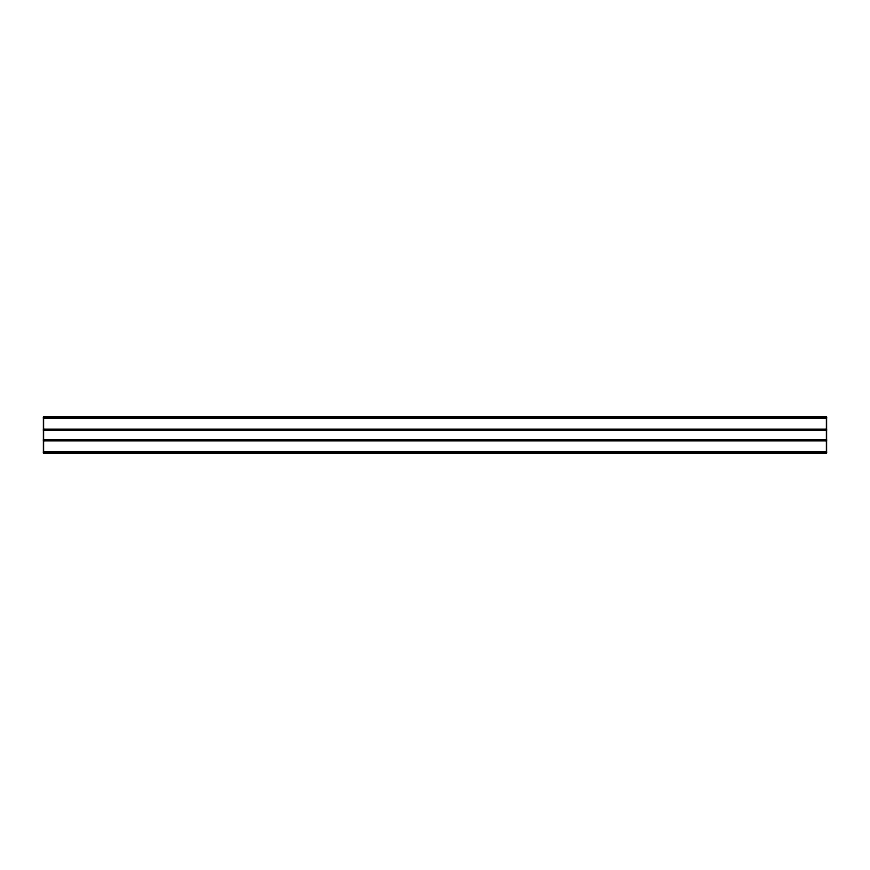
<?xml version="1.0" encoding="UTF-8"?>
<svg xmlns="http://www.w3.org/2000/svg" width="870" height="870" viewBox="0 0 870 870"><rect width="100%" height="100%" fill="white"/><g stroke="black" fill="none" stroke-linecap="round" stroke-linejoin="round"><path stroke-width="1.3" d="M43.5 417.241L826.5 417.241M43.5 417.48L826.5 417.48M43.5 417.807L826.5 417.807M43.5 418.176L826.5 418.176M43.5 429.214L826.5 429.214M43.5 429.584L826.5 429.584M43.5 429.9L826.5 429.9M43.5 430.15L826.5 430.15M43.5 430.302L826.5 430.356M43.5 439.731L826.5 439.731M43.5 439.883L826.5 439.883M43.5 440.133L826.5 440.133M43.5 440.448L826.5 440.448M43.5 440.818L826.5 440.818M43.5 451.845L826.5 451.845M43.5 452.226L826.5 452.226M43.5 452.541L826.5 452.541M43.5 452.781L826.5 452.781M826.5 417.089L43.5 417.056L43.5 452.987L826.5 452.944L826.5 417.013"/></g></svg>
